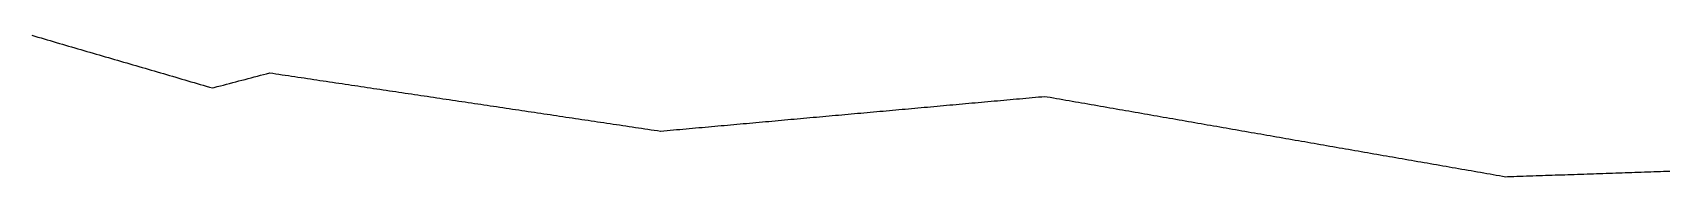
# Model space of a CAD drawing. Header units: millimetres. Extents: x 230 to 3347, y 514 to 5196.
# Drawn here: x 1210 to 1722, y 522 to 566 of the extents above; entities that cross this region are included whole.
import ezdxf

# ---------------------------------------------------------------- set-up
doc = ezdxf.new("R2010")
doc.units = ezdxf.units.MM
doc.layers.add('ALL_ISLANDS', color=7, linetype='Continuous')
doc.layers.add('OUTLINE_ISLAND_01', color=7, linetype='Continuous')

msp = doc.modelspace()

# ---------------------------------------------------------------- linework, layer by layer
at = {"layer": 'ALL_ISLANDS'}
msp.add_lwpolyline([(1209.2834, 566.2545), (1210.2432, 565.9741), (1211.2031, 565.6936), (1212.163, 565.4132), (1213.1228, 565.1328), (1214.0827, 564.8523), (1215.0426, 564.5719), (1216.0025, 564.2915), (1216.9623, 564.011), (1217.9222, 563.7306), (1218.8821, 563.4502), (1219.842, 563.1697), (1220.8018, 562.8893), (1221.7617, 562.6089), (1222.7216, 562.3284), (1223.6815, 562.048), (1224.6413, 561.7676), (1225.6012, 561.4871), (1226.5611, 561.2067), (1227.5209, 560.9263), (1228.4808, 560.6458), (1229.4407, 560.3654), (1230.4006, 560.085), (1231.3604, 559.8045), (1232.3203, 559.5241), (1233.2802, 559.2437), (1234.2401, 558.9632), (1235.1999, 558.6828), (1236.1598, 558.4024), (1237.1197, 558.1219), (1238.0796, 557.8415), (1239.0394, 557.5611), (1239.9993, 557.2806), (1240.9592, 557.0002), (1241.9191, 556.7198), (1242.8789, 556.4393), (1243.8388, 556.1589), (1244.7987, 555.8785), (1245.7585, 555.598), (1246.7184, 555.3176), (1247.6783, 555.0372), (1248.6382, 554.7567), (1249.598, 554.4763), (1250.5579, 554.1959), (1251.5178, 553.9155), (1252.4777, 553.635), (1253.4375, 553.3546), (1254.3974, 553.0742), (1255.3573, 552.7937), (1256.3172, 552.5133), (1257.277, 552.2329), (1258.2369, 551.9524), (1259.1968, 551.672), (1260.1567, 551.3916), (1261.1165, 551.1111), (1262.0764, 550.8307), (1263.0363, 550.5503), (1263.9961, 550.2698), (1264.956, 549.9894), (1265.9159, 549.709), (1266.4819, 549.8582), (1267.4488, 550.1131), (1268.4158, 550.368), (1269.3827, 550.623), (1270.3497, 550.8779), (1271.3167, 551.1329), (1272.2836, 551.3878), (1273.2506, 551.6427), (1274.2175, 551.8977), (1275.1845, 552.1526), (1276.1515, 552.4075), (1277.1184, 552.6625), (1278.0854, 552.9174), (1279.0523, 553.1723), (1280.0193, 553.4273), (1280.9862, 553.6822), (1281.9532, 553.9371), (1282.9202, 554.1921), (1283.8871, 554.447), (1284.8112, 554.3089), (1285.8002, 554.1611), (1286.7892, 554.0133), (1287.7782, 553.8655), (1288.7672, 553.7177), (1289.7562, 553.5699), (1290.7453, 553.4221), (1291.7343, 553.2743), (1292.7233, 553.1265), (1293.7123, 552.9787), (1294.7013, 552.8309), (1295.6903, 552.6831), (1296.6793, 552.5353), (1297.6684, 552.3874), (1298.6574, 552.2396), (1299.6464, 552.0918), (1300.6354, 551.944), (1301.6244, 551.7962), (1302.6134, 551.6484), (1303.6025, 551.5006), (1304.5915, 551.3528), (1305.5805, 551.205), (1306.5695, 551.0572), (1307.5585, 550.9094), (1308.5475, 550.7616), (1309.5366, 550.6138), (1310.5256, 550.466), (1311.5146, 550.3182), (1312.5036, 550.1704), (1313.4926, 550.0226), (1314.4816, 549.8747), (1315.4707, 549.7269), (1316.4597, 549.5791), (1317.4487, 549.4313), (1318.4377, 549.2835), (1319.4267, 549.1357), (1320.4157, 548.9879), (1321.4048, 548.8401), (1322.3938, 548.6923), (1323.3828, 548.5445), (1324.3718, 548.3967), (1325.3608, 548.2489), (1326.3498, 548.1011), (1327.3389, 547.9533), (1328.3279, 547.8055), (1329.3169, 547.6577), (1330.3059, 547.5099), (1331.2949, 547.362), (1332.2839, 547.2142), (1333.273, 547.0664), (1334.262, 546.9186), (1335.251, 546.7708), (1336.24, 546.623), (1337.229, 546.4752), (1338.218, 546.3274), (1339.2071, 546.1796), (1340.1961, 546.0318), (1341.1851, 545.884), (1342.1741, 545.7362), (1343.1631, 545.5884), (1344.1521, 545.4406), (1345.1412, 545.2928), (1346.1302, 545.145), (1347.1192, 544.9972), (1348.1082, 544.8493), (1349.0972, 544.7015), (1350.0862, 544.5537), (1351.0753, 544.4059), (1352.0643, 544.2581), (1353.0533, 544.1103), (1354.0423, 543.9625), (1355.0313, 543.8147), (1356.0203, 543.6669), (1357.0093, 543.5191), (1357.9984, 543.3713), (1358.9874, 543.2235), (1359.9764, 543.0757), (1360.9654, 542.9279), (1361.9544, 542.7801), (1362.9434, 542.6323), (1363.9325, 542.4845), (1364.9215, 542.3366), (1365.9105, 542.1888), (1366.8995, 542.041), (1367.8885, 541.8932), (1368.8775, 541.7454), (1369.8666, 541.5976), (1370.8556, 541.4498), (1371.8446, 541.302), (1372.8336, 541.1542), (1373.8226, 541.0064), (1374.8116, 540.8586), (1375.8007, 540.7108), (1376.7897, 540.563), (1377.7787, 540.4152), (1378.7677, 540.2674), (1379.7567, 540.1196), (1380.7457, 539.9718), (1381.7348, 539.8239), (1382.7238, 539.6761), (1383.7128, 539.5283), (1384.7018, 539.3805), (1385.6908, 539.2327), (1386.6798, 539.0849), (1387.6689, 538.9371), (1388.6579, 538.7893), (1389.6469, 538.6415), (1390.6359, 538.4937), (1391.6249, 538.3459), (1392.6139, 538.1981), (1393.603, 538.0503), (1394.592, 537.9025), (1395.581, 537.7547), (1396.57, 537.6069), (1397.559, 537.4591), (1398.548, 537.3112), (1399.5371, 537.1634), (1400.5261, 537.0156), (1401.5151, 536.8678), (1402.5041, 536.72), (1403.4931, 536.5722), (1404.4821, 536.4244), (1405.4712, 536.2766), (1406.4602, 536.1288), (1406.5023, 536.1326), (1407.4982, 536.2228), (1408.4941, 536.313), (1409.49, 536.4031), (1410.486, 536.4933), (1411.4819, 536.5835), (1412.4778, 536.6736), (1413.4738, 536.7638), (1414.4697, 536.854), (1415.4656, 536.9442), (1416.4615, 537.0343), (1417.4575, 537.1245), (1418.4534, 537.2147), (1419.4493, 537.3049), (1420.4452, 537.395), (1421.4412, 537.4852), (1422.4371, 537.5754), (1423.433, 537.6655), (1424.4289, 537.7557), (1425.4249, 537.8459), (1426.4208, 537.9361), (1427.4167, 538.0262), (1428.4126, 538.1164), (1429.4086, 538.2066), (1430.4045, 538.2968), (1431.4004, 538.3869), (1432.3963, 538.4771), (1433.3923, 538.5673), (1434.3882, 538.6574), (1435.3841, 538.7476), (1436.3801, 538.8378), (1437.376, 538.928), (1438.3719, 539.0181), (1439.3678, 539.1083), (1440.3638, 539.1985), (1441.3597, 539.2886), (1442.3556, 539.3788), (1443.3515, 539.469), (1444.3475, 539.5592), (1445.3434, 539.6493), (1446.3393, 539.7395), (1447.3352, 539.8297), (1448.3312, 539.9199), (1449.3271, 540.01), (1450.323, 540.1002), (1451.3189, 540.1904), (1452.3149, 540.2805), (1453.3108, 540.3707), (1454.3067, 540.4609), (1455.3026, 540.5511), (1456.2986, 540.6412), (1457.2945, 540.7314), (1458.2904, 540.8216), (1459.2864, 540.9118), (1460.2823, 541.0019), (1461.2782, 541.0921), (1462.2741, 541.1823), (1463.2701, 541.2724), (1464.266, 541.3626), (1465.2619, 541.4528), (1466.2578, 541.543), (1467.2538, 541.6331), (1468.2497, 541.7233), (1469.2456, 541.8135), (1470.2415, 541.9036), (1471.2375, 541.9938), (1472.2334, 542.084), (1473.2293, 542.1742), (1474.2252, 542.2643), (1475.2212, 542.3545), (1476.2171, 542.4447), (1477.213, 542.5349), (1478.209, 542.625), (1479.2049, 542.7152), (1480.2008, 542.8054), (1481.1967, 542.8955), (1482.1927, 542.9857), (1483.1886, 543.0759), (1484.1845, 543.1661), (1485.1804, 543.2562), (1486.1764, 543.3464), (1487.1723, 543.4366), (1488.1682, 543.5268), (1489.1641, 543.6169), (1490.1601, 543.7071), (1491.156, 543.7973), (1492.1519, 543.8874), (1493.1478, 543.9776), (1494.1438, 544.0678), (1495.1397, 544.158), (1496.1356, 544.2481), (1497.1315, 544.3383), (1498.1275, 544.4285), (1499.1234, 544.5187), (1500.1193, 544.6088), (1501.1153, 544.699), (1502.1112, 544.7892), (1503.1071, 544.8793), (1504.103, 544.9695), (1505.099, 545.0597), (1506.0949, 545.1499), (1507.0908, 545.24), (1508.0867, 545.3302), (1509.0827, 545.4204), (1510.0786, 545.5105), (1511.0745, 545.6007), (1512.0704, 545.6909), (1513.0664, 545.7811), (1514.0623, 545.8712), (1515.0582, 545.9614), (1516.0541, 546.0516), (1517.0501, 546.1418), (1518.046, 546.2319), (1519.0419, 546.3221), (1520.0379, 546.4123), (1521.0338, 546.5024), (1522.0297, 546.5926), (1523.0256, 546.6828), (1524.0216, 546.773), (1525.0175, 546.8631), (1526.0134, 546.9533), (1527.0093, 547.0435), (1527.6704, 546.9279), (1528.6555, 546.7558), (1529.6406, 546.5836), (1530.6256, 546.4114), (1531.6107, 546.2393), (1532.5958, 546.0671), (1533.5808, 545.8949), (1534.5659, 545.7228), (1535.551, 545.5506), (1536.536, 545.3784), (1537.5211, 545.2063), (1538.5062, 545.0341), (1539.4912, 544.8619), (1540.4763, 544.6898), (1541.4614, 544.5176), (1542.4464, 544.3454), (1543.4315, 544.1733), (1544.4166, 544.0011), (1545.4016, 543.8289), (1546.3867, 543.6568), (1547.3718, 543.4846), (1548.3568, 543.3124), (1549.3419, 543.1403), (1550.327, 542.9681), (1551.3121, 542.7959), (1552.2971, 542.6238), (1553.2822, 542.4516), (1554.2673, 542.2794), (1555.2523, 542.1073), (1556.2374, 541.9351), (1557.2225, 541.7629), (1558.2075, 541.5908), (1559.1926, 541.4186), (1560.1777, 541.2464), (1561.1627, 541.0743), (1562.1478, 540.9021), (1563.1329, 540.7299), (1564.1179, 540.5578), (1565.103, 540.3856), (1566.0881, 540.2134), (1567.0731, 540.0413), (1568.0582, 539.8691), (1569.0433, 539.6969), (1570.0283, 539.5248), (1571.0134, 539.3526), (1571.9985, 539.1804), (1572.9835, 539.0083), (1573.9686, 538.8361), (1574.9537, 538.6639), (1575.9387, 538.4918), (1576.9238, 538.3196), (1577.9089, 538.1474), (1578.8939, 537.9753), (1579.879, 537.8031), (1580.8641, 537.6309), (1581.8492, 537.4588), (1582.8342, 537.2866), (1583.8193, 537.1144), (1584.8044, 536.9423), (1585.7894, 536.7701), (1586.7745, 536.5979), (1587.7596, 536.4258), (1588.7446, 536.2536), (1589.7297, 536.0814), (1590.7148, 535.9093), (1591.6998, 535.7371), (1592.6849, 535.5649), (1593.67, 535.3928), (1594.655, 535.2206), (1595.6401, 535.0484), (1596.6252, 534.8763), (1597.6102, 534.7041), (1598.5953, 534.5319), (1599.5804, 534.3598), (1600.5654, 534.1876), (1601.5505, 534.0154), (1602.5356, 533.8433), (1603.5206, 533.6711), (1604.5057, 533.4989), (1605.4908, 533.3268), (1606.4758, 533.1546), (1607.4609, 532.9824), (1608.446, 532.8103), (1609.4311, 532.6381), (1610.4161, 532.4659), (1611.4012, 532.2938), (1612.3863, 532.1216), (1613.3713, 531.9494), (1614.3564, 531.7773), (1615.3415, 531.6051), (1616.3265, 531.4329), (1617.3116, 531.2608), (1618.2967, 531.0886), (1619.2817, 530.9164), (1620.2668, 530.7443), (1621.2519, 530.5721), (1622.2369, 530.3999), (1623.222, 530.2278), (1624.2071, 530.0556), (1625.1921, 529.8834), (1626.1772, 529.7113), (1627.1623, 529.5391), (1628.1473, 529.3669), (1629.1324, 529.1948), (1630.1175, 529.0226), (1631.1025, 528.8504), (1632.0876, 528.6783), (1633.0727, 528.5061), (1634.0577, 528.3339), (1635.0428, 528.1618), (1636.0279, 527.9896), (1637.013, 527.8174), (1637.998, 527.6453), (1638.9831, 527.4731), (1639.9682, 527.3009), (1640.9532, 527.1288), (1641.9383, 526.9566), (1642.9234, 526.7844), (1643.9084, 526.6123), (1644.8935, 526.4401), (1645.8786, 526.2679), (1646.8636, 526.0958), (1647.8487, 525.9236), (1648.8338, 525.7514), (1649.8188, 525.5793), (1650.8039, 525.4071), (1651.789, 525.2349), (1652.774, 525.0628), (1653.7591, 524.8906), (1654.7442, 524.7184), (1655.7292, 524.5463), (1656.7143, 524.3741), (1657.6994, 524.2019), (1658.6844, 524.0298), (1659.6695, 523.8576), (1660.6546, 523.6854), (1661.6396, 523.5133), (1662.6247, 523.3411), (1663.6098, 523.1689), (1664.5948, 522.9968), (1665.5799, 522.8246), (1666.565, 522.6524), (1667.5501, 522.4803), (1668.5351, 522.3081), (1669.5202, 522.1359), (1670.5053, 521.9638), (1671.4903, 521.7916), (1672.0156, 521.8095), (1673.015, 521.8437), (1674.0144, 521.8779), (1675.0138, 521.9121), (1676.0132, 521.9463), (1677.0126, 521.9804), (1678.012, 522.0146), (1679.0115, 522.0488), (1680.0109, 522.083), (1681.0103, 522.1172), (1682.0097, 522.1513), (1683.0091, 522.1855), (1684.0085, 522.2197), (1685.008, 522.2539), (1686.0074, 522.2881), (1687.0068, 522.3222), (1688.0062, 522.3564), (1689.0056, 522.3906), (1690.005, 522.4248), (1691.0045, 522.459), (1692.0039, 522.4931), (1693.0033, 522.5273), (1694.0027, 522.5615), (1695.0021, 522.5957), (1696.0015, 522.6299), (1697.0009, 522.664), (1698.0004, 522.6982), (1698.9998, 522.7324), (1699.9992, 522.7666), (1700.9986, 522.8008), (1701.998, 522.8349), (1702.9974, 522.8691), (1703.9969, 522.9033), (1704.9963, 522.9375), (1705.9957, 522.9717), (1706.9951, 523.0058), (1707.9945, 523.04), (1708.9939, 523.0742), (1709.9933, 523.1084), (1710.9928, 523.1426), (1711.9922, 523.1767), (1712.9916, 523.2109), (1713.991, 523.2451), (1714.9904, 523.2793), (1715.9898, 523.3135), (1716.9893, 523.3476), (1717.9887, 523.3818), (1718.9881, 523.416), (1719.9875, 523.4502), (1720.9869, 523.4844), (1721.9863, 523.5185), (1722.9858, 523.5527)], dxfattribs=at)
at = {"layer": 'OUTLINE_ISLAND_01'}
msp.add_lwpolyline([(1209.2834, 566.2545), (1210.2432, 565.9741), (1211.2031, 565.6936), (1212.163, 565.4132), (1213.1228, 565.1328), (1214.0827, 564.8523), (1215.0426, 564.5719), (1216.0025, 564.2915), (1216.9623, 564.011), (1217.9222, 563.7306), (1218.8821, 563.4502), (1219.842, 563.1697), (1220.8018, 562.8893), (1221.7617, 562.6089), (1222.7216, 562.3284), (1223.6815, 562.048), (1224.6413, 561.7676), (1225.6012, 561.4871), (1226.5611, 561.2067), (1227.5209, 560.9263), (1228.4808, 560.6458), (1229.4407, 560.3654), (1230.4006, 560.085), (1231.3604, 559.8045), (1232.3203, 559.5241), (1233.2802, 559.2437), (1234.2401, 558.9632), (1235.1999, 558.6828), (1236.1598, 558.4024), (1237.1197, 558.1219), (1238.0796, 557.8415), (1239.0394, 557.5611), (1239.9993, 557.2806), (1240.9592, 557.0002), (1241.9191, 556.7198), (1242.8789, 556.4393), (1243.8388, 556.1589), (1244.7987, 555.8785), (1245.7585, 555.598), (1246.7184, 555.3176), (1247.6783, 555.0372), (1248.6382, 554.7567), (1249.598, 554.4763), (1250.5579, 554.1959), (1251.5178, 553.9155), (1252.4777, 553.635), (1253.4375, 553.3546), (1254.3974, 553.0742), (1255.3573, 552.7937), (1256.3172, 552.5133), (1257.277, 552.2329), (1258.2369, 551.9524), (1259.1968, 551.672), (1260.1567, 551.3916), (1261.1165, 551.1111), (1262.0764, 550.8307), (1263.0363, 550.5503), (1263.9961, 550.2698), (1264.956, 549.9894), (1265.9159, 549.709), (1266.4819, 549.8582), (1267.4488, 550.1131), (1268.4158, 550.368), (1269.3827, 550.623), (1270.3497, 550.8779), (1271.3167, 551.1329), (1272.2836, 551.3878), (1273.2506, 551.6427), (1274.2175, 551.8977), (1275.1845, 552.1526), (1276.1515, 552.4075), (1277.1184, 552.6625), (1278.0854, 552.9174), (1279.0523, 553.1723), (1280.0193, 553.4273), (1280.9862, 553.6822), (1281.9532, 553.9371), (1282.9202, 554.1921), (1283.8871, 554.447), (1284.8112, 554.3089), (1285.8002, 554.1611), (1286.7892, 554.0133), (1287.7782, 553.8655), (1288.7672, 553.7177), (1289.7562, 553.5699), (1290.7453, 553.4221), (1291.7343, 553.2743), (1292.7233, 553.1265), (1293.7123, 552.9787), (1294.7013, 552.8309), (1295.6903, 552.6831), (1296.6793, 552.5353), (1297.6684, 552.3874), (1298.6574, 552.2396), (1299.6464, 552.0918), (1300.6354, 551.944), (1301.6244, 551.7962), (1302.6134, 551.6484), (1303.6025, 551.5006), (1304.5915, 551.3528), (1305.5805, 551.205), (1306.5695, 551.0572), (1307.5585, 550.9094), (1308.5475, 550.7616), (1309.5366, 550.6138), (1310.5256, 550.466), (1311.5146, 550.3182), (1312.5036, 550.1704), (1313.4926, 550.0226), (1314.4816, 549.8747), (1315.4707, 549.7269), (1316.4597, 549.5791), (1317.4487, 549.4313), (1318.4377, 549.2835), (1319.4267, 549.1357), (1320.4157, 548.9879), (1321.4048, 548.8401), (1322.3938, 548.6923), (1323.3828, 548.5445), (1324.3718, 548.3967), (1325.3608, 548.2489), (1326.3498, 548.1011), (1327.3389, 547.9533), (1328.3279, 547.8055), (1329.3169, 547.6577), (1330.3059, 547.5099), (1331.2949, 547.362), (1332.2839, 547.2142), (1333.273, 547.0664), (1334.262, 546.9186), (1335.251, 546.7708), (1336.24, 546.623), (1337.229, 546.4752), (1338.218, 546.3274), (1339.2071, 546.1796), (1340.1961, 546.0318), (1341.1851, 545.884), (1342.1741, 545.7362), (1343.1631, 545.5884), (1344.1521, 545.4406), (1345.1412, 545.2928), (1346.1302, 545.145), (1347.1192, 544.9972), (1348.1082, 544.8493), (1349.0972, 544.7015), (1350.0862, 544.5537), (1351.0753, 544.4059), (1352.0643, 544.2581), (1353.0533, 544.1103), (1354.0423, 543.9625), (1355.0313, 543.8147), (1356.0203, 543.6669), (1357.0093, 543.5191), (1357.9984, 543.3713), (1358.9874, 543.2235), (1359.9764, 543.0757), (1360.9654, 542.9279), (1361.9544, 542.7801), (1362.9434, 542.6323), (1363.9325, 542.4845), (1364.9215, 542.3366), (1365.9105, 542.1888), (1366.8995, 542.041), (1367.8885, 541.8932), (1368.8775, 541.7454), (1369.8666, 541.5976), (1370.8556, 541.4498), (1371.8446, 541.302), (1372.8336, 541.1542), (1373.8226, 541.0064), (1374.8116, 540.8586), (1375.8007, 540.7108), (1376.7897, 540.563), (1377.7787, 540.4152), (1378.7677, 540.2674), (1379.7567, 540.1196), (1380.7457, 539.9718), (1381.7348, 539.8239), (1382.7238, 539.6761), (1383.7128, 539.5283), (1384.7018, 539.3805), (1385.6908, 539.2327), (1386.6798, 539.0849), (1387.6689, 538.9371), (1388.6579, 538.7893), (1389.6469, 538.6415), (1390.6359, 538.4937), (1391.6249, 538.3459), (1392.6139, 538.1981), (1393.603, 538.0503), (1394.592, 537.9025), (1395.581, 537.7547), (1396.57, 537.6069), (1397.559, 537.4591), (1398.548, 537.3112), (1399.5371, 537.1634), (1400.5261, 537.0156), (1401.5151, 536.8678), (1402.5041, 536.72), (1403.4931, 536.5722), (1404.4821, 536.4244), (1405.4712, 536.2766), (1406.4602, 536.1288), (1406.5023, 536.1326), (1407.4982, 536.2228), (1408.4941, 536.313), (1409.49, 536.4031), (1410.486, 536.4933), (1411.4819, 536.5835), (1412.4778, 536.6736), (1413.4738, 536.7638), (1414.4697, 536.854), (1415.4656, 536.9442), (1416.4615, 537.0343), (1417.4575, 537.1245), (1418.4534, 537.2147), (1419.4493, 537.3049), (1420.4452, 537.395), (1421.4412, 537.4852), (1422.4371, 537.5754), (1423.433, 537.6655), (1424.4289, 537.7557), (1425.4249, 537.8459), (1426.4208, 537.9361), (1427.4167, 538.0262), (1428.4126, 538.1164), (1429.4086, 538.2066), (1430.4045, 538.2968), (1431.4004, 538.3869), (1432.3963, 538.4771), (1433.3923, 538.5673), (1434.3882, 538.6574), (1435.3841, 538.7476), (1436.3801, 538.8378), (1437.376, 538.928), (1438.3719, 539.0181), (1439.3678, 539.1083), (1440.3638, 539.1985), (1441.3597, 539.2886), (1442.3556, 539.3788), (1443.3515, 539.469), (1444.3475, 539.5592), (1445.3434, 539.6493), (1446.3393, 539.7395), (1447.3352, 539.8297), (1448.3312, 539.9199), (1449.3271, 540.01), (1450.323, 540.1002), (1451.3189, 540.1904), (1452.3149, 540.2805), (1453.3108, 540.3707), (1454.3067, 540.4609), (1455.3026, 540.5511), (1456.2986, 540.6412), (1457.2945, 540.7314), (1458.2904, 540.8216), (1459.2864, 540.9118), (1460.2823, 541.0019), (1461.2782, 541.0921), (1462.2741, 541.1823), (1463.2701, 541.2724), (1464.266, 541.3626), (1465.2619, 541.4528), (1466.2578, 541.543), (1467.2538, 541.6331), (1468.2497, 541.7233), (1469.2456, 541.8135), (1470.2415, 541.9036), (1471.2375, 541.9938), (1472.2334, 542.084), (1473.2293, 542.1742), (1474.2252, 542.2643), (1475.2212, 542.3545), (1476.2171, 542.4447), (1477.213, 542.5349), (1478.209, 542.625), (1479.2049, 542.7152), (1480.2008, 542.8054), (1481.1967, 542.8955), (1482.1927, 542.9857), (1483.1886, 543.0759), (1484.1845, 543.1661), (1485.1804, 543.2562), (1486.1764, 543.3464), (1487.1723, 543.4366), (1488.1682, 543.5268), (1489.1641, 543.6169), (1490.1601, 543.7071), (1491.156, 543.7973), (1492.1519, 543.8874), (1493.1478, 543.9776), (1494.1438, 544.0678), (1495.1397, 544.158), (1496.1356, 544.2481), (1497.1315, 544.3383), (1498.1275, 544.4285), (1499.1234, 544.5187), (1500.1193, 544.6088), (1501.1153, 544.699), (1502.1112, 544.7892), (1503.1071, 544.8793), (1504.103, 544.9695), (1505.099, 545.0597), (1506.0949, 545.1499), (1507.0908, 545.24), (1508.0867, 545.3302), (1509.0827, 545.4204), (1510.0786, 545.5105), (1511.0745, 545.6007), (1512.0704, 545.6909), (1513.0664, 545.7811), (1514.0623, 545.8712), (1515.0582, 545.9614), (1516.0541, 546.0516), (1517.0501, 546.1418), (1518.046, 546.2319), (1519.0419, 546.3221), (1520.0379, 546.4123), (1521.0338, 546.5024), (1522.0297, 546.5926), (1523.0256, 546.6828), (1524.0216, 546.773), (1525.0175, 546.8631), (1526.0134, 546.9533), (1527.0093, 547.0435), (1527.6704, 546.9279), (1528.6555, 546.7558), (1529.6406, 546.5836), (1530.6256, 546.4114), (1531.6107, 546.2393), (1532.5958, 546.0671), (1533.5808, 545.8949), (1534.5659, 545.7228), (1535.551, 545.5506), (1536.536, 545.3784), (1537.5211, 545.2063), (1538.5062, 545.0341), (1539.4912, 544.8619), (1540.4763, 544.6898), (1541.4614, 544.5176), (1542.4464, 544.3454), (1543.4315, 544.1733), (1544.4166, 544.0011), (1545.4016, 543.8289), (1546.3867, 543.6568), (1547.3718, 543.4846), (1548.3568, 543.3124), (1549.3419, 543.1403), (1550.327, 542.9681), (1551.3121, 542.7959), (1552.2971, 542.6238), (1553.2822, 542.4516), (1554.2673, 542.2794), (1555.2523, 542.1073), (1556.2374, 541.9351), (1557.2225, 541.7629), (1558.2075, 541.5908), (1559.1926, 541.4186), (1560.1777, 541.2464), (1561.1627, 541.0743), (1562.1478, 540.9021), (1563.1329, 540.7299), (1564.1179, 540.5578), (1565.103, 540.3856), (1566.0881, 540.2134), (1567.0731, 540.0413), (1568.0582, 539.8691), (1569.0433, 539.6969), (1570.0283, 539.5248), (1571.0134, 539.3526), (1571.9985, 539.1804), (1572.9835, 539.0083), (1573.9686, 538.8361), (1574.9537, 538.6639), (1575.9387, 538.4918), (1576.9238, 538.3196), (1577.9089, 538.1474), (1578.8939, 537.9753), (1579.879, 537.8031), (1580.8641, 537.6309), (1581.8492, 537.4588), (1582.8342, 537.2866), (1583.8193, 537.1144), (1584.8044, 536.9423), (1585.7894, 536.7701), (1586.7745, 536.5979), (1587.7596, 536.4258), (1588.7446, 536.2536), (1589.7297, 536.0814), (1590.7148, 535.9093), (1591.6998, 535.7371), (1592.6849, 535.5649), (1593.67, 535.3928), (1594.655, 535.2206), (1595.6401, 535.0484), (1596.6252, 534.8763), (1597.6102, 534.7041), (1598.5953, 534.5319), (1599.5804, 534.3598), (1600.5654, 534.1876), (1601.5505, 534.0154), (1602.5356, 533.8433), (1603.5206, 533.6711), (1604.5057, 533.4989), (1605.4908, 533.3268), (1606.4758, 533.1546), (1607.4609, 532.9824), (1608.446, 532.8103), (1609.4311, 532.6381), (1610.4161, 532.4659), (1611.4012, 532.2938), (1612.3863, 532.1216), (1613.3713, 531.9494), (1614.3564, 531.7773), (1615.3415, 531.6051), (1616.3265, 531.4329), (1617.3116, 531.2608), (1618.2967, 531.0886), (1619.2817, 530.9164), (1620.2668, 530.7443), (1621.2519, 530.5721), (1622.2369, 530.3999), (1623.222, 530.2278), (1624.2071, 530.0556), (1625.1921, 529.8834), (1626.1772, 529.7113), (1627.1623, 529.5391), (1628.1473, 529.3669), (1629.1324, 529.1948), (1630.1175, 529.0226), (1631.1025, 528.8504), (1632.0876, 528.6783), (1633.0727, 528.5061), (1634.0577, 528.3339), (1635.0428, 528.1618), (1636.0279, 527.9896), (1637.013, 527.8174), (1637.998, 527.6453), (1638.9831, 527.4731), (1639.9682, 527.3009), (1640.9532, 527.1288), (1641.9383, 526.9566), (1642.9234, 526.7844), (1643.9084, 526.6123), (1644.8935, 526.4401), (1645.8786, 526.2679), (1646.8636, 526.0958), (1647.8487, 525.9236), (1648.8338, 525.7514), (1649.8188, 525.5793), (1650.8039, 525.4071), (1651.789, 525.2349), (1652.774, 525.0628), (1653.7591, 524.8906), (1654.7442, 524.7184), (1655.7292, 524.5463), (1656.7143, 524.3741), (1657.6994, 524.2019), (1658.6844, 524.0298), (1659.6695, 523.8576), (1660.6546, 523.6854), (1661.6396, 523.5133), (1662.6247, 523.3411), (1663.6098, 523.1689), (1664.5948, 522.9968), (1665.5799, 522.8246), (1666.565, 522.6524), (1667.5501, 522.4803), (1668.5351, 522.3081), (1669.5202, 522.1359), (1670.5053, 521.9638), (1671.4903, 521.7916), (1672.0156, 521.8095), (1673.015, 521.8437), (1674.0144, 521.8779), (1675.0138, 521.9121), (1676.0132, 521.9463), (1677.0126, 521.9804), (1678.012, 522.0146), (1679.0115, 522.0488), (1680.0109, 522.083), (1681.0103, 522.1172), (1682.0097, 522.1513), (1683.0091, 522.1855), (1684.0085, 522.2197), (1685.008, 522.2539), (1686.0074, 522.2881), (1687.0068, 522.3222), (1688.0062, 522.3564), (1689.0056, 522.3906), (1690.005, 522.4248), (1691.0045, 522.459), (1692.0039, 522.4931), (1693.0033, 522.5273), (1694.0027, 522.5615), (1695.0021, 522.5957), (1696.0015, 522.6299), (1697.0009, 522.664), (1698.0004, 522.6982), (1698.9998, 522.7324), (1699.9992, 522.7666), (1700.9986, 522.8008), (1701.998, 522.8349), (1702.9974, 522.8691), (1703.9969, 522.9033), (1704.9963, 522.9375), (1705.9957, 522.9717), (1706.9951, 523.0058), (1707.9945, 523.04), (1708.9939, 523.0742), (1709.9933, 523.1084), (1710.9928, 523.1426), (1711.9922, 523.1767), (1712.9916, 523.2109), (1713.991, 523.2451), (1714.9904, 523.2793), (1715.9898, 523.3135), (1716.9893, 523.3476), (1717.9887, 523.3818), (1718.9881, 523.416), (1719.9875, 523.4502), (1720.9869, 523.4844), (1721.9863, 523.5185), (1722.9858, 523.5527)], dxfattribs=at)

doc.saveas('drawing.dxf')
